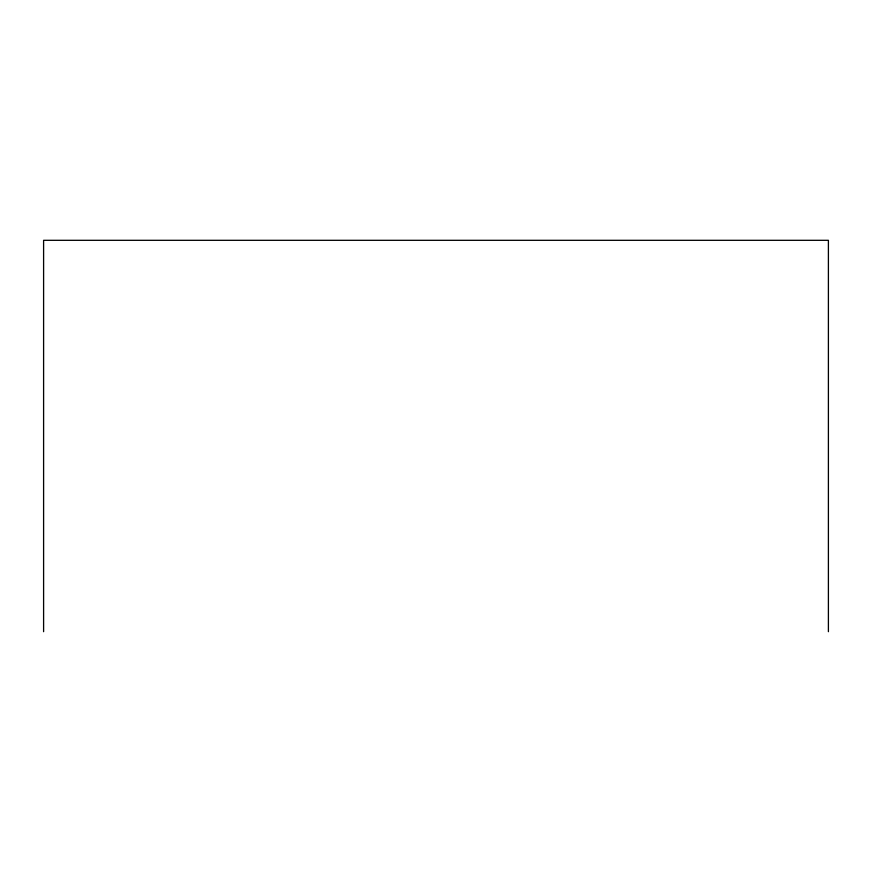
<?xml version="1.0" encoding="UTF-8"?>
<svg xmlns="http://www.w3.org/2000/svg" width="872" height="872" viewBox="0 0 872 872"><rect width="100%" height="100%" fill="white"/><g stroke="black" fill="none" stroke-linecap="round" stroke-linejoin="round"><path stroke-width="1.31" d="M828.4 631.688L828.4 240.312L43.6 240.312L43.6 631.688"/></g></svg>
